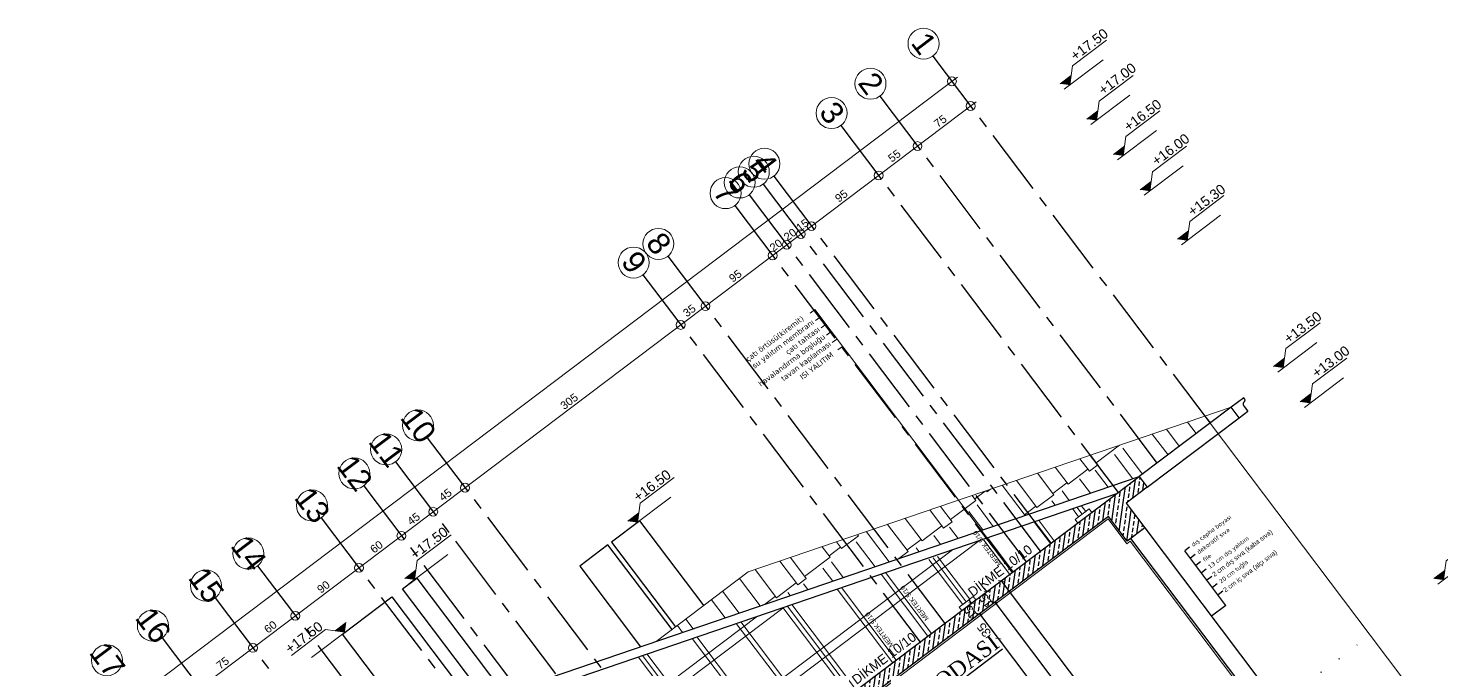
# Model space of a CAD drawing. Header units: millimetres. Extents: x 2232 to 85269, y -3593 to 5869.
# Drawn here: x 3664.2 to 4063, y -282.1 to -101.1 of the extents above; entities that cross this region are included whole.
import ezdxf

# ---------------------------------------------------------------- set-up
doc = ezdxf.new("R2010")
doc.units = ezdxf.units.MM
for name, pattern in [('CENTER2', [112.5, 75, -12.5, 12.5, -12.5]), ('DASHDOT2', [12.7, 6.35, -3.175, 0, -3.175]), ('DOTX2', [0.5, 0, -0.5])]:
    doc.linetypes.add(name, pattern=pattern)
for name, color, linetype in [("'YAZI", 7, 'Continuous'), ('GORUNUS', 125, 'Continuous'), ('Standart', 7, 'Continuous'), ('Yazi', 7, 'Continuous'), ('Ölçülendirme', 7, 'Continuous')]:
    doc.layers.add(name, color=color, linetype=linetype)
for name, color, linetype, lineweight in [('aks', 251, 'DASHDOT2', 35), ('DENIZLIK', 8, 'Continuous', 20), ('duvar', 232, 'Continuous', 30), ('G4', 67, 'Continuous', 30), ('görünüş', 201, 'Continuous', 18), ('iz', 1, 'DOTX2', 20), ('Kiris', 7, 'Continuous', 30), ('Mertek', 137, 'Continuous', 5), ('sıva iç', 21, 'Continuous', 0), ('yazı', 11, 'Continuous', 20), ('ölçü iç', 170, 'Continuous', 9), ('ÖLÇÜ İÇ', 7, 'Continuous', 9)]:
    doc.layers.add(name, color=color, linetype=linetype, lineweight=lineweight)
doc.styles.add('arial_1_18', font='arial.ttf', dxfattribs={"height": 0.2})
doc.styles.add('bergkamp', font='verdana.ttf')
doc.styles.get("Standard").update_dxf_attribs({"font": 'arial.ttf'})
doc.styles.add('Times roman', font='times.ttf')
doc.styles.add('verdana_1_34', font='verdana.ttf', dxfattribs={"height": 0.2})
doc.dimstyles.new('zulay iç ölçü', dxfattribs={"dimtxt": 10, "dimasz": 5, "dimexe": 0.18, "dimexo": 0, "dimgap": 2, "dimtad": 3, "dimdec": 0, "dimzin": 0, "dimdsep": 46, "dimtxsty": 'Standard', "dimblk": 'ARCHTICK', "dimcen": 0.09, "dimse1": 1, "dimse2": 1, "dimadec": 0, "dimazin": 0, "dimtfac": 1, "dimtdec": 0, "dimtix": 1, "dimtofl": 0, "dimtmove": 0, "dimatfit": 3, "dimldrblk": 'ARCHTICK', "dimfxl": 1, "dimtolj": 1, "dimtzin": 0, "dimarcsym": 0})
pattern_1 = [(45, (0, 0), (-7.071068, 7.071068), []), (45, (7.071, 0), (-7.071068, 7.071068), [5, -2.5])]

# ---------------------------------------------------------------- blocks, each defined once
blk = doc.blocks.new('dsafsdfd')
at = {"layer": 'yazı'}
blk.add_hatch(color=256, dxfattribs=at).paths.add_polyline_path([(0, 4.9), (-9.8, 4.9), (-4.9, 0)])
for p, q in [((-45.2, 9.8), (-14.7, 9.8)), ((-34.8, 0), (0, 0)), ((-14.7, 9.8), (-4.9, 0)), ((-9.8, 4.9), (0, 4.9))]:
    blk.add_line(p, q, dxfattribs=at)
blk = doc.blocks.new('IDE991Entity4297')
at = {"layer": 'Standart', "linetype": 'Continuous', "lineweight": -3}
h = blk.add_hatch(dxfattribs=at)
h.set_pattern_fill('ANSI33', color=171, scale=40, style=0)
h.set_pattern_definition(pattern_1)
h.paths.add_polyline_path([(2175, 1335), (1570, 1335), (1570, 1350), (2175, 1350)])
blk = doc.blocks.new('IDE991Entity4301')
at = {"layer": 'Standart', "linetype": 'Continuous', "lineweight": -3}
h = blk.add_hatch(dxfattribs=at)
h.set_pattern_fill('ANSI33', color=171, scale=40, style=0)
h.set_pattern_definition(pattern_1)
h.paths.add_polyline_path([(2200, 1300), (2175, 1300), (2175, 1350), (2200, 1350)])
blk = doc.blocks.new('IDE991Entity4304')
at = {"layer": 'Standart', "linetype": 'Continuous', "lineweight": -3}
h = blk.add_hatch(dxfattribs=at)
h.set_pattern_fill('ANSI33', color=171, scale=40, style=0)
h.set_pattern_definition(pattern_1)
h.paths.add_polyline_path([(2230, 1335), (2200, 1335), (2200, 1350), (2230, 1350)])
blk = doc.blocks.new('IDE991Entity5280')
at = {"layer": 'Standart', "color": 159, "linetype": 'Continuous', "lineweight": -3}
blk.add_lwpolyline([(2175, 1335), (1570, 1335)], dxfattribs=at)
blk = doc.blocks.new('IDE991Entity5282')
at = {"layer": 'Standart', "color": 159, "linetype": 'Continuous', "lineweight": -3}
blk.add_lwpolyline([(2175, 1350), (2200, 1350)], dxfattribs=at)
blk = doc.blocks.new('IDE991Entity5291')
at = {"layer": 'Standart', "color": 159, "linetype": 'Continuous', "lineweight": -3}
blk.add_lwpolyline([(2175, 1300), (2175, 1335)], dxfattribs=at)
blk = doc.blocks.new('IDE991Entity5292')
at = {"layer": 'Standart', "color": 159, "linetype": 'Continuous', "lineweight": -3}
blk.add_lwpolyline([(2200, 1300), (2175, 1300)], dxfattribs=at)
blk = doc.blocks.new('IDE991Entity5293')
at = {"layer": 'Standart', "color": 159, "linetype": 'Continuous', "lineweight": -3}
blk.add_lwpolyline([(2200, 1335), (2200, 1300)], dxfattribs=at)
blk = doc.blocks.new('IDE991Entity5294')
at = {"layer": 'Standart', "color": 159, "linetype": 'Continuous', "lineweight": -3}
blk.add_lwpolyline([(2200, 1350), (2230, 1350)], dxfattribs=at)
blk = doc.blocks.new('IDE991Entity5302')
at = {"layer": 'Standart', "color": 159, "linetype": 'Continuous', "lineweight": -3}
blk.add_lwpolyline([(2230, 1335), (2200, 1335)], dxfattribs=at)
blk = doc.blocks.new('IDE991Entity5303')
at = {"layer": 'Standart', "color": 159, "linetype": 'Continuous', "lineweight": -3}
blk.add_lwpolyline([(2230, 1350), (2230, 1335)], dxfattribs=at)
blk = doc.blocks.new('IDE991Entity6529')
at = {"layer": 'Standart', "color": 159, "linetype": 'Continuous', "lineweight": -3}
blk.add_lwpolyline([(1575, 1350), (2175, 1350)], dxfattribs=at)
blk = doc.blocks.new('TRRTYT')
at = {"layer": 'Standart'}
for name in ['IDE991Entity4297', 'IDE991Entity6529', 'IDE991Entity4301', 'IDE991Entity5282', 'IDE991Entity4304', 'IDE991Entity5294', 'IDE991Entity5303', 'IDE991Entity5280', 'IDE991Entity5291', 'IDE991Entity5293', 'IDE991Entity5302', 'IDE991Entity5292']:
    blk.add_blockref(name, (1034515.6, -397430.9), dxfattribs=at)
blk = doc.blocks.new('_ArchTick')
at = {"color": 0, "linetype": 'ByBlock', "const_width": 0.15}
blk.add_lwpolyline([(-0.5, -0.5), (0.5, 0.5)], dxfattribs=at)
blk = doc.blocks.new('*D2435')
at = {"layer": 'Defpoints', "color": 0, "transparency": 16777216}
for p in [(661197.5, -126478.5), (661197.5, -126493.5), (661204.5, -126493.5)]:
    blk.add_point(p, dxfattribs=at)
at = {"layer": 'ÖLÇÜ İÇ', "color": 0, "lineweight": -2, "transparency": 16777216}
for p, q in [((661204.5, -126478.5), (661204.5, -126473.5)), ((661204.5, -126493.5), (661204.5, -126498.5))]:
    blk.add_line(p, q, dxfattribs=at)
at = {"layer": 'ÖLÇÜ İÇ', "color": 0, "lineweight": -2, "transparency": 16777216, "xscale": 5, "yscale": 5, "zscale": 5}
for p, rotation in [((661204.5, -126478.5), 270), ((661204.5, -126493.5), 90)]:
    blk.add_blockref('_ArchTick', p, dxfattribs=dict(at, rotation=rotation))
at = {"layer": 'ÖLÇÜ İÇ', "color": 0, "transparency": 16777216, "insert": (661197.5, -126486), "char_height": 10, "attachment_point": 5, "rotation": 90}
blk.add_mtext('\\A1;15', dxfattribs=at)
blk = doc.blocks.new('*D2436')
at = {"layer": 'Defpoints', "color": 0, "transparency": 16777216}
for p in [(661197.5, -126493.5), (661177.2, -126528.5), (661204.5, -126528.5)]:
    blk.add_point(p, dxfattribs=at)
at = {"layer": 'ÖLÇÜ İÇ', "color": 0, "lineweight": -2, "transparency": 16777216}
blk.add_line((661204.5, -126493.5), (661204.5, -126528.5), dxfattribs=at)
at = {"layer": 'ÖLÇÜ İÇ', "color": 0, "lineweight": -2, "transparency": 16777216, "xscale": 5, "yscale": 5, "zscale": 5}
for p, rotation in [((661204.5, -126493.5), 90), ((661204.5, -126528.5), 270)]:
    blk.add_blockref('_ArchTick', p, dxfattribs=dict(at, rotation=rotation))
at = {"layer": 'ÖLÇÜ İÇ', "color": 0, "transparency": 16777216, "insert": (661197.5, -126511), "char_height": 10, "attachment_point": 5, "rotation": 90}
blk.add_mtext('\\A1;35', dxfattribs=at)
blk = doc.blocks.new('*D2437')
at = {"layer": 'Defpoints', "color": 0, "transparency": 16777216}
for p in [(661177.2, -126528.5), (661187, -126778.5), (661204.5, -126778.5)]:
    blk.add_point(p, dxfattribs=at)
at = {"layer": 'ÖLÇÜ İÇ', "color": 0, "lineweight": -2, "transparency": 16777216}
blk.add_line((661204.5, -126528.5), (661204.5, -126778.5), dxfattribs=at)
at = {"layer": 'ÖLÇÜ İÇ', "color": 0, "lineweight": -2, "transparency": 16777216, "xscale": 5, "yscale": 5, "zscale": 5}
for p, rotation in [((661204.5, -126528.5), 90), ((661204.5, -126778.5), 270)]:
    blk.add_blockref('_ArchTick', p, dxfattribs=dict(at, rotation=rotation))
at = {"layer": 'ÖLÇÜ İÇ', "color": 0, "transparency": 16777216, "insert": (661197.5, -126653.5), "char_height": 10, "attachment_point": 5, "rotation": 90}
blk.add_mtext('\\A1;250', dxfattribs=at)
blk = doc.blocks.new('*D2438')
at = {"layer": 'Defpoints', "color": 0, "transparency": 16777216}
for p in [(661246.2, -126478.5), (661246.2, -126778.5), (661246.2, -126778.5)]:
    blk.add_point(p, dxfattribs=at)
at = {"layer": 'ÖLÇÜ İÇ', "color": 0, "lineweight": -2, "transparency": 16777216}
blk.add_line((661246.2, -126478.5), (661246.2, -126778.5), dxfattribs=at)
at = {"layer": 'ÖLÇÜ İÇ', "color": 0, "lineweight": -2, "transparency": 16777216, "xscale": 5, "yscale": 5, "zscale": 5}
for p, rotation in [((661246.2, -126478.5), 90), ((661246.2, -126778.5), 270)]:
    blk.add_blockref('_ArchTick', p, dxfattribs=dict(at, rotation=rotation))
at = {"layer": 'ÖLÇÜ İÇ', "color": 0, "transparency": 16777216, "insert": (661239.2, -126628.5), "char_height": 10, "attachment_point": 5, "rotation": 90}
blk.add_mtext('\\A1;300', dxfattribs=at)
blk = doc.blocks.new('*D2439')
at = {"layer": 'Defpoints', "color": 0, "transparency": 16777216}
for p in [(661221, -126478.5), (661178.9, -126493.5), (661226.2, -126493.5)]:
    blk.add_point(p, dxfattribs=at)
at = {"layer": 'ÖLÇÜ İÇ', "color": 0, "lineweight": -2, "transparency": 16777216}
for p, q in [((661226.2, -126478.5), (661226.2, -126473.5)), ((661226.2, -126493.5), (661226.2, -126498.5))]:
    blk.add_line(p, q, dxfattribs=at)
at = {"layer": 'ÖLÇÜ İÇ', "color": 0, "lineweight": -2, "transparency": 16777216, "xscale": 5, "yscale": 5, "zscale": 5}
for p, rotation in [((661226.2, -126478.5), 270), ((661226.2, -126493.5), 90)]:
    blk.add_blockref('_ArchTick', p, dxfattribs=dict(at, rotation=rotation))
at = {"layer": 'ÖLÇÜ İÇ', "color": 0, "transparency": 16777216, "insert": (661219.2, -126486), "char_height": 10, "attachment_point": 5, "rotation": 90}
blk.add_mtext('\\A1;15', dxfattribs=at)
blk = doc.blocks.new('*D2440')
at = {"layer": 'Defpoints', "color": 0, "transparency": 16777216}
for p in [(661178.9, -126493.5), (661226.2, -126778.5), (661226.2, -126778.5)]:
    blk.add_point(p, dxfattribs=at)
at = {"layer": 'ÖLÇÜ İÇ', "color": 0, "lineweight": -2, "transparency": 16777216}
blk.add_line((661226.2, -126493.5), (661226.2, -126778.5), dxfattribs=at)
at = {"layer": 'ÖLÇÜ İÇ', "color": 0, "lineweight": -2, "transparency": 16777216, "xscale": 5, "yscale": 5, "zscale": 5}
for p, rotation in [((661226.2, -126493.5), 90), ((661226.2, -126778.5), 270)]:
    blk.add_blockref('_ArchTick', p, dxfattribs=dict(at, rotation=rotation))
at = {"layer": 'ÖLÇÜ İÇ', "color": 0, "transparency": 16777216, "insert": (661219.2, -126636), "char_height": 10, "attachment_point": 5, "rotation": 90}
blk.add_mtext('\\A1;285', dxfattribs=at)
blk = doc.blocks.new('*D2445')
at = {"layer": 'Defpoints', "color": 0, "transparency": 16777216}
for p in [(661221, -126478.5), (661178.9, -126493.5), (661226.2, -126493.5)]:
    blk.add_point(p, dxfattribs=at)
at = {"layer": 'ÖLÇÜ İÇ', "color": 0, "lineweight": -2, "transparency": 16777216}
for p, q in [((661226.2, -126478.5), (661226.2, -126473.5)), ((661226.2, -126493.5), (661226.2, -126498.5))]:
    blk.add_line(p, q, dxfattribs=at)
at = {"layer": 'ÖLÇÜ İÇ', "color": 0, "lineweight": -2, "transparency": 16777216, "xscale": 5, "yscale": 5, "zscale": 5}
for p, rotation in [((661226.2, -126478.5), 270), ((661226.2, -126493.5), 90)]:
    blk.add_blockref('_ArchTick', p, dxfattribs=dict(at, rotation=rotation))
at = {"layer": 'ÖLÇÜ İÇ', "color": 0, "transparency": 16777216, "insert": (661219.2, -126486), "char_height": 10, "attachment_point": 5, "rotation": 90}
blk.add_mtext('\\A1;15', dxfattribs=at)
blk = doc.blocks.new('*D2446')
at = {"layer": 'Defpoints', "color": 0, "transparency": 16777216}
for p in [(661178.9, -126493.5), (661226.2, -126778.5), (661226.2, -126778.5)]:
    blk.add_point(p, dxfattribs=at)
at = {"layer": 'ÖLÇÜ İÇ', "color": 0, "lineweight": -2, "transparency": 16777216}
blk.add_line((661226.2, -126493.5), (661226.2, -126778.5), dxfattribs=at)
at = {"layer": 'ÖLÇÜ İÇ', "color": 0, "lineweight": -2, "transparency": 16777216, "xscale": 5, "yscale": 5, "zscale": 5}
for p, rotation in [((661226.2, -126493.5), 90), ((661226.2, -126778.5), 270)]:
    blk.add_blockref('_ArchTick', p, dxfattribs=dict(at, rotation=rotation))
at = {"layer": 'ÖLÇÜ İÇ', "color": 0, "transparency": 16777216, "insert": (661219.2, -126636), "char_height": 10, "attachment_point": 5, "rotation": 90}
blk.add_mtext('\\A1;285', dxfattribs=at)
blk = doc.blocks.new('*D2451')
at = {"layer": 'Defpoints', "color": 0, "transparency": 16777216}
for p in [(661221, -126478.5), (661178.9, -126493.5), (661226.2, -126493.5)]:
    blk.add_point(p, dxfattribs=at)
at = {"layer": 'ÖLÇÜ İÇ', "color": 0, "lineweight": -2, "transparency": 16777216}
for p, q in [((661226.2, -126478.5), (661226.2, -126473.5)), ((661226.2, -126493.5), (661226.2, -126498.5))]:
    blk.add_line(p, q, dxfattribs=at)
at = {"layer": 'ÖLÇÜ İÇ', "color": 0, "lineweight": -2, "transparency": 16777216, "xscale": 5, "yscale": 5, "zscale": 5}
for p, rotation in [((661226.2, -126478.5), 270), ((661226.2, -126493.5), 90)]:
    blk.add_blockref('_ArchTick', p, dxfattribs=dict(at, rotation=rotation))
at = {"layer": 'ÖLÇÜ İÇ', "color": 0, "transparency": 16777216, "insert": (661219.2, -126486), "char_height": 10, "attachment_point": 5, "rotation": 90}
blk.add_mtext('\\A1;15', dxfattribs=at)
blk = doc.blocks.new('*D2452')
at = {"layer": 'Defpoints', "color": 0, "transparency": 16777216}
for p in [(661178.9, -126493.5), (661226.2, -126778.5), (661226.2, -126778.5)]:
    blk.add_point(p, dxfattribs=at)
at = {"layer": 'ÖLÇÜ İÇ', "color": 0, "lineweight": -2, "transparency": 16777216}
blk.add_line((661226.2, -126493.5), (661226.2, -126778.5), dxfattribs=at)
at = {"layer": 'ÖLÇÜ İÇ', "color": 0, "lineweight": -2, "transparency": 16777216, "xscale": 5, "yscale": 5, "zscale": 5}
for p, rotation in [((661226.2, -126493.5), 90), ((661226.2, -126778.5), 270)]:
    blk.add_blockref('_ArchTick', p, dxfattribs=dict(at, rotation=rotation))
at = {"layer": 'ÖLÇÜ İÇ', "color": 0, "transparency": 16777216, "insert": (661219.2, -126636), "char_height": 10, "attachment_point": 5, "rotation": 90}
blk.add_mtext('\\A1;285', dxfattribs=at)
blk = doc.blocks.new('*D2454')
at = {"layer": 'Defpoints', "color": 0, "transparency": 16777216}
for p in [(661221, -126478.5), (661178.9, -126493.5), (661226.2, -126493.5)]:
    blk.add_point(p, dxfattribs=at)
at = {"layer": 'ÖLÇÜ İÇ', "color": 0, "lineweight": -2, "transparency": 16777216}
for p, q in [((661226.2, -126478.5), (661226.2, -126473.5)), ((661226.2, -126493.5), (661226.2, -126498.5))]:
    blk.add_line(p, q, dxfattribs=at)
at = {"layer": 'ÖLÇÜ İÇ', "color": 0, "lineweight": -2, "transparency": 16777216, "xscale": 5, "yscale": 5, "zscale": 5}
for p, rotation in [((661226.2, -126478.5), 270), ((661226.2, -126493.5), 90)]:
    blk.add_blockref('_ArchTick', p, dxfattribs=dict(at, rotation=rotation))
at = {"layer": 'ÖLÇÜ İÇ', "color": 0, "transparency": 16777216, "insert": (661219.2, -126486), "char_height": 10, "attachment_point": 5, "rotation": 90}
blk.add_mtext('\\A1;15', dxfattribs=at)
blk = doc.blocks.new('*D2455')
at = {"layer": 'Defpoints', "color": 0, "transparency": 16777216}
for p in [(661178.9, -126493.5), (661226.2, -126778.5), (661226.2, -126778.5)]:
    blk.add_point(p, dxfattribs=at)
at = {"layer": 'ÖLÇÜ İÇ', "color": 0, "lineweight": -2, "transparency": 16777216}
blk.add_line((661226.2, -126493.5), (661226.2, -126778.5), dxfattribs=at)
at = {"layer": 'ÖLÇÜ İÇ', "color": 0, "lineweight": -2, "transparency": 16777216, "xscale": 5, "yscale": 5, "zscale": 5}
for p, rotation in [((661226.2, -126493.5), 90), ((661226.2, -126778.5), 270)]:
    blk.add_blockref('_ArchTick', p, dxfattribs=dict(at, rotation=rotation))
at = {"layer": 'ÖLÇÜ İÇ', "color": 0, "transparency": 16777216, "insert": (661219.2, -126636), "char_height": 10, "attachment_point": 5, "rotation": 90}
blk.add_mtext('\\A1;285', dxfattribs=at)
blk = doc.blocks.new('*D2456')
at = {"layer": 'Defpoints', "color": 0, "transparency": 16777216}
for p in [(661221, -126478.5), (661178.9, -126493.5), (661226.2, -126493.5)]:
    blk.add_point(p, dxfattribs=at)
at = {"layer": 'ÖLÇÜ İÇ', "color": 0, "lineweight": -2, "transparency": 16777216}
for p, q in [((661226.2, -126478.5), (661226.2, -126473.5)), ((661226.2, -126493.5), (661226.2, -126498.5))]:
    blk.add_line(p, q, dxfattribs=at)
at = {"layer": 'ÖLÇÜ İÇ', "color": 0, "lineweight": -2, "transparency": 16777216, "xscale": 5, "yscale": 5, "zscale": 5}
for p, rotation in [((661226.2, -126478.5), 270), ((661226.2, -126493.5), 90)]:
    blk.add_blockref('_ArchTick', p, dxfattribs=dict(at, rotation=rotation))
at = {"layer": 'ÖLÇÜ İÇ', "color": 0, "transparency": 16777216, "insert": (661219.2, -126486), "char_height": 10, "attachment_point": 5, "rotation": 90}
blk.add_mtext('\\A1;15', dxfattribs=at)
blk = doc.blocks.new('*D2457')
at = {"layer": 'Defpoints', "color": 0, "transparency": 16777216}
for p in [(661178.9, -126493.5), (661226.2, -126778.5), (661226.2, -126778.5)]:
    blk.add_point(p, dxfattribs=at)
at = {"layer": 'ÖLÇÜ İÇ', "color": 0, "lineweight": -2, "transparency": 16777216}
blk.add_line((661226.2, -126493.5), (661226.2, -126778.5), dxfattribs=at)
at = {"layer": 'ÖLÇÜ İÇ', "color": 0, "lineweight": -2, "transparency": 16777216, "xscale": 5, "yscale": 5, "zscale": 5}
for p, rotation in [((661226.2, -126493.5), 90), ((661226.2, -126778.5), 270)]:
    blk.add_blockref('_ArchTick', p, dxfattribs=dict(at, rotation=rotation))
at = {"layer": 'ÖLÇÜ İÇ', "color": 0, "transparency": 16777216, "insert": (661219.2, -126636), "char_height": 10, "attachment_point": 5, "rotation": 90}
blk.add_mtext('\\A1;285', dxfattribs=at)
blk = doc.blocks.new('*D2458')
at = {"layer": 'Defpoints', "color": 0, "transparency": 16777216}
for p in [(661221, -126478.5), (661178.9, -126493.5), (661226.2, -126493.5)]:
    blk.add_point(p, dxfattribs=at)
at = {"layer": 'ÖLÇÜ İÇ', "color": 0, "lineweight": -2, "transparency": 16777216}
for p, q in [((661226.2, -126478.5), (661226.2, -126473.5)), ((661226.2, -126493.5), (661226.2, -126498.5))]:
    blk.add_line(p, q, dxfattribs=at)
at = {"layer": 'ÖLÇÜ İÇ', "color": 0, "lineweight": -2, "transparency": 16777216, "xscale": 5, "yscale": 5, "zscale": 5}
for p, rotation in [((661226.2, -126478.5), 270), ((661226.2, -126493.5), 90)]:
    blk.add_blockref('_ArchTick', p, dxfattribs=dict(at, rotation=rotation))
at = {"layer": 'ÖLÇÜ İÇ', "color": 0, "transparency": 16777216, "insert": (661219.2, -126486), "char_height": 10, "attachment_point": 5, "rotation": 90}
blk.add_mtext('\\A1;15', dxfattribs=at)
blk = doc.blocks.new('*D2459')
at = {"layer": 'Defpoints', "color": 0, "transparency": 16777216}
for p in [(661178.9, -126493.5), (661226.2, -126778.5), (661226.2, -126778.5)]:
    blk.add_point(p, dxfattribs=at)
at = {"layer": 'ÖLÇÜ İÇ', "color": 0, "lineweight": -2, "transparency": 16777216}
blk.add_line((661226.2, -126493.5), (661226.2, -126778.5), dxfattribs=at)
at = {"layer": 'ÖLÇÜ İÇ', "color": 0, "lineweight": -2, "transparency": 16777216, "xscale": 5, "yscale": 5, "zscale": 5}
for p, rotation in [((661226.2, -126493.5), 90), ((661226.2, -126778.5), 270)]:
    blk.add_blockref('_ArchTick', p, dxfattribs=dict(at, rotation=rotation))
at = {"layer": 'ÖLÇÜ İÇ', "color": 0, "transparency": 16777216, "insert": (661219.2, -126636), "char_height": 10, "attachment_point": 5, "rotation": 90}
blk.add_mtext('\\A1;285', dxfattribs=at)
blk = doc.blocks.new('IDE941Entity3925')
at = {"layer": 'Ölçülendirme', "color": 1, "linetype": 'Continuous', "lineweight": 5}
for points in [[(2877, -8), (2877, 2338)], [(2912, -8), (2912, 2338)]]:
    blk.add_lwpolyline(points, dxfattribs=at)
for centre in [(2877, 2330), (2912, 2330), (2912, 2255), (2912, 2200), (2912, 2105), (2912, 2090), (2912, 2070), (2912, 2050), (2912, 1955), (2912, 1920), (2912, 1615), (2912, 1570), (2912, 1525), (2912, 1465), (2912, 1375), (2912, 1315)]:
    blk.add_circle(centre, 5, dxfattribs=at)
at = {"layer": 'Ölçülendirme', "color": 1, "linetype": 'Continuous', "lineweight": 5, "style": 'arial_1_18'}
for s, p in [('75', (2909.5, 2285.5)), ('55', (2909.5, 2220.5)), ('95', (2909.5, 2145.5)), ('15', (2909.5, 2090.5)), ('20', (2909.5, 2073)), ('20', (2909.5, 2053)), ('95', (2909.5, 1995.5)), ('35', (2909.5, 1930.5)), ('305', (2909.5, 1757)), ('45', (2909.5, 1585.5)), ('45', (2909.5, 1540.5)), ('60', (2909.5, 1488)), ('90', (2909.5, 1413)), ('60', (2909.5, 1338)), ('75', (2909.5, 1270.5))]:
    blk.add_text(s, height=9, rotation=90, dxfattribs=at).set_placement(p)
blk = doc.blocks.new('Entity12993')
at = {"layer": 'Yazi', "color": 11, "linetype": 'Continuous', "lineweight": -3}
for points in [[(9699.1, 245.3), (9692.4, 245.3)], [(9692.4, 168.1), (9692.4, 245.3)], [(9699.1, 234.9), (9692.4, 234.9)], [(9699.1, 224.6), (9692.4, 224.6)], [(9699.1, 214.2), (9692.4, 214.2)], [(9699.1, 203.8), (9692.4, 203.8)], [(9699.1, 193.4), (9692.4, 193.4)], [(9699.1, 183), (9692.4, 183)], [(9692.4, 168.1), (9671.9, 168.1)]]:
    blk.add_lwpolyline(points, dxfattribs=at)
for s, height, style, p in [('dış cephe boyası', 4.741, 'verdana_1_34', (9702.7, 242.9)), ('dekoratif sıva', 4.741, 'verdana_1_34', (9702.7, 232.5)), ('file', 4.74, 'verdana_1_34', (9702.8, 221.6)), ('13 cm dış yalıtım', 4.741, 'verdana_1_34', (9702.7, 211.8)), ('2 cm dış sıva (kaba sıva)', 5.333, 'arial_1_18', (9701.3, 201.5)), ('20 cm tuğla', 4.741, 'verdana_1_34', (9702.7, 191)), ('2 cm iç sıva (alçı sıva)', 5.333, 'arial_1_18', (9700.7, 180))]:
    blk.add_text(s, height=height, dxfattribs=dict(at, style=style)).set_placement(p)
blk = doc.blocks.new('DFGFDGHN')
at = {"layer": 'ÖLÇÜ İÇ'}
for base, p1, p2, picture, middle in [((661226.2, -126493.5), (661221, -126478.5), (661178.9, -126493.5), '*D2439', (661219.2, -126486)), ((661226.2, -126493.5), (661221, -126478.5), (661178.9, -126493.5), '*D2445', (661219.2, -126486)), ((661226.2, -126493.5), (661221, -126478.5), (661178.9, -126493.5), '*D2451', (661219.2, -126486)), ((661226.2, -126493.5), (661221, -126478.5), (661178.9, -126493.5), '*D2454', (661219.2, -126486)), ((661226.2, -126493.5), (661221, -126478.5), (661178.9, -126493.5), '*D2456', (661219.2, -126486)), ((661226.2, -126493.5), (661221, -126478.5), (661178.9, -126493.5), '*D2458', (661219.2, -126486)), ((661204.5, -126493.5), (661197.5, -126478.5), (661197.5, -126493.5), '*D2435', (661197.5, -126486)), ((661246.2, -126778.5), (661246.2, -126478.5), (661246.2, -126778.5), '*D2438', (661239.2, -126628.5)), ((661204.5, -126528.5), (661197.5, -126493.5), (661177.2, -126528.5), '*D2436', (661197.5, -126511)), ((661204.5, -126778.5), (661177.2, -126528.5), (661187, -126778.5), '*D2437', (661197.5, -126653.5))]:
    dim = blk.add_linear_dim(base=base, p1=p1, p2=p2, angle=90, dimstyle='zulay iç ölçü', dxfattribs=at)
    dim.commit()
    dim.dimension.update_dxf_attribs({"geometry": picture, "text_midpoint": middle})
for picture in ['*D2440', '*D2446', '*D2452', '*D2455', '*D2457', '*D2459']:
    dim = blk.add_linear_dim(base=(661226.2, -126778.5), p1=(661178.9, -126493.5), p2=(661226.2, -126778.5), angle=90, dimstyle='zulay iç ölçü', override={"dimtmove": 1}, dxfattribs=at)
    dim.commit()
    dim.dimension.update_dxf_attribs({"geometry": picture, "text_midpoint": (661219.2, -126636)})
blk = doc.blocks.new('GHGFHGF')
at = {"layer": 'görünüş'}
h = blk.add_hatch(dxfattribs=at)
h.set_pattern_fill('AR-RSHKE,_O', color=256, scale=4)
h.set_pattern_definition([(0, (0, 0), (102, 48), [24, -20, 28, -12, 36, -16]), (0, (24, 2), (102, 48), [20, -76, 16, -24]), (0, (72, -3), (102, 48), [12, -124]), (90, (0, 0), (-34, 48), [46, -146]), (90, (24, 0), (-34, 48), [45, -147]), (90, (44, 0), (-34, 48), [42, -150]), (90, (72, -3), (-34, 48), [46, -146]), (90, (84, -3), (-34, 48), [46, -146]), (90, (120, 0), (-34, 48), [44, -148])])
h.paths.add_polyline_path([(1295192.6, -408909.5), (1295062.6, -408909.5), (1295609.8, -409089.5), (1295739.8, -409089.5)])
at = {"layer": 'aks', "color": 251, "linetype": 'CENTER2', "lineweight": -3}
for points in [[(1294619.8, -408570.3), (1294619.8, -409089.5)], [(1294694.8, -408570.3), (1294694.8, -409089.5)], [(1294754.8, -408570.3), (1294754.8, -409089.5)], [(1294844.8, -408570.3), (1294844.8, -409089.5)], [(1294904.8, -408570.3), (1294904.8, -409089.5)], [(1294949.8, -408570.3), (1294949.8, -409089.5)], [(1294994.8, -408570.3), (1294994.8, -409089.5)], [(1295299.8, -408570.3), (1295299.8, -409089.5)], [(1295334.8, -408570.3), (1295334.8, -409089.5)], [(1295429.8, -408570.3), (1295429.8, -409089.5)], [(1295449.8, -408570.3), (1295449.8, -409089.5)], [(1295469.8, -408570.3), (1295469.8, -409089.5)], [(1295484.8, -408570.3), (1295484.8, -409089.5)], [(1295579.8, -408570.3), (1295579.8, -409089.5)], [(1295634.8, -408570.3), (1295634.8, -409089.5)], [(1295709.8, -408570.3), (1295709.8, -409089.5)]]:
    blk.add_lwpolyline(points, dxfattribs=at)
at = {"layer": 'aks', "color": 30, "linetype": 'Continuous', "lineweight": 5}
for centre in [(1294554.8, -408552.8), (1294619.8, -408552.8), (1294694.8, -408552.8), (1294754.8, -408552.8), (1294844.8, -408552.8), (1294904.8, -408552.8), (1294949.8, -408552.8), (1294994.8, -408552.8), (1295299.8, -408552.8), (1295334.8, -408552.8), (1295429.8, -408552.8), (1295449.8, -408552.8), (1295469.8, -408552.8), (1295484.8, -408552.8), (1295579.8, -408552.8), (1295634.8, -408552.8), (1295709.8, -408552.8)]:
    blk.add_circle(centre, 17.5, dxfattribs=at)
at = {"layer": 'DENIZLIK'}
for p, q in [((1295040.6, -408912.8, 1163.8), (1295040.6, -409084.6, 1163.8)), ((1295204.7, -408966.7, 1163.8), (1295204.7, -409084.6, 1163.8)), ((1295368.7, -409022.6, 1163.8), (1295368.7, -409084.6, 1163.8)), ((1295532.7, -409074.5, 1163.8), (1295532.7, -409084.6, 1163.8))]:
    blk.add_line(p, q, dxfattribs=at)
at = {"layer": 'DENIZLIK', "elevation": 1163.8}
for points in [[(1295045.6, -408914.4), (1295045.6, -409084.6), (1295035.6, -409084.6), (1295035.6, -408911.1)], [(1295209.7, -408968.4), (1295209.7, -409084.6), (1295199.7, -409084.6), (1295199.7, -408965.1)], [(1295373.7, -409024.2), (1295373.7, -409084.6), (1295363.7, -409084.6), (1295363.7, -409021)], [(1295537.7, -409076.1), (1295537.7, -409084.6), (1295527.7, -409084.6), (1295527.7, -409072.8)]]:
    blk.add_lwpolyline(points, dxfattribs=at)
for points in [[(1295358.7, -409084.6), (1295378.7, -409084.6), (1295378.7, -409089.6), (1295358.7, -409089.6)], [(1295522.7, -409084.6), (1295542.7, -409084.6), (1295542.7, -409089.6), (1295522.7, -409089.6)]]:
    blk.add_lwpolyline(points, close=True, dxfattribs=at)
at = {"layer": 'duvar'}
for points in [[(1295559.8, -409139.5), (1295559.8, -409389.5)], [(1295579.8, -409139.5), (1295579.8, -409389.5)]]:
    blk.add_lwpolyline(points, dxfattribs=at)
at = {"layer": 'G4'}
for points in [[(1294784.8, -408836.3), (1294784.8, -408689.5), (1294854.8, -408689.5), (1294854.8, -408841.2)], [(1294869.8, -408846.1), (1294869.8, -408689.5), (1294889.8, -408689.5), (1294889.8, -408852.7)], [(1295084.8, -408909.5), (1295084.8, -408789.5), (1295044.8, -408789.5), (1295044.8, -408903.7)], [(1295129.8, -408910), (1295129.8, -408789.5), (1295089.8, -408789.5), (1295089.8, -408909.5)]]:
    blk.add_lwpolyline(points, dxfattribs=at)
at = {"layer": 'GORUNUS', "lineweight": 30}
for points in [[(1293479.8, -409089.5), (1294239.8, -408839.5), (1294294.8, -408839.5), (1294544.8, -408757.6), (1294794.8, -408839.5), (1294849.8, -408839.5), (1295609.8, -409089.5)], [(1293511.8, -409089.5), (1294241.4, -408849.5), (1294296.4, -408849.5), (1294544.8, -408768.1), (1294793.2, -408849.5), (1294848.2, -408849.5), (1295577.8, -409089.5)]]:
    blk.add_lwpolyline(points, dxfattribs=at)
at = {"layer": 'görünüş'}
for points in [[(1295062.6, -408909.5), (1295192.6, -408909.5), (1295739.8, -409089.5)], [(1295709.8, -409389.5), (1295709.8, -409089.5)], [(1295709.8, -409689.5), (1295709.8, -409389.5)]]:
    blk.add_lwpolyline(points, dxfattribs=at)
at = {"layer": 'iz', "ltscale": 50}
for p, q in [((1293379.8, -409089.5), (1295709.8, -409089.5)), ((1293379.8, -409389.5), (1295709.8, -409389.5))]:
    blk.add_line(p, q, dxfattribs=at)
at = {"layer": 'Kiris', "color": 2, "lineweight": 30}
for points in [[(1295609.8, -409104.5), (1295739.8, -409104.5), (1295739.8, -409089.5), (1295609.8, -409089.5)], [(1295739.8, -409104.5), (1295752.2, -409104.5), (1295752.2, -409104), (1295752.2, -409097.9), (1295752.2, -409097.6), (1295752.2, -409097.3), (1295752.2, -409097.1), (1295752.2, -409096.8), (1295752.3, -409096.5), (1295752.3, -409096.3), (1295752.4, -409096.1), (1295752.4, -409095.8), (1295752.5, -409095.6), (1295752.6, -409095.4), (1295752.7, -409095.2), (1295752.8, -409095.1), (1295752.9, -409094.9), (1295753.1, -409094.7), (1295753.2, -409094.6), (1295753.3, -409094.4), (1295753.5, -409094.3), (1295753.7, -409094.1), (1295753.9, -409094), (1295754, -409093.9), (1295754.2, -409093.8), (1295754.4, -409093.7), (1295754.7, -409093.7), (1295754.9, -409093.5), (1295755.1, -409093.5), (1295755.6, -409093.4), (1295755.8, -409093.4), (1295756.1, -409093.3), (1295756.3, -409093.2), (1295756.4, -409093.1), (1295756.6, -409093), (1295756.8, -409092.8), (1295756.9, -409092.7), (1295757, -409092.5), (1295757.2, -409092.3), (1295757.3, -409092.2), (1295757.3, -409091.9), (1295757.4, -409091.7), (1295757.5, -409091.5), (1295757.5, -409091), (1295757.5, -409089.5), (1295739.8, -409089.5)]]:
    blk.add_lwpolyline(points, dxfattribs=at)
at = {"layer": 'Mertek'}
for points, elevation in [([(1295097, -408931.3), (1295097, -409089.5)], 1794.9), ([(1295102, -409089.5), (1295102, -408933)], 1794.9), ([(1295146.9, -408947.7), (1295146.9, -409089.5)], 1794.9), ([(1295151.9, -409089.5), (1295151.9, -408949.4)], 1794.9), ([(1295261.1, -408985.3), (1295261.1, -409089.5)], 1794.9), ([(1295266.1, -409089.5), (1295266.1, -408987)], 1794.9), ([(1295310.9, -409001.7), (1295310.9, -409089.5)], 1794.9), ([(1295315.9, -409089.5), (1295315.9, -409003.4)], 1794.9), ([(1295426.5, -409041.3), (1295426.5, -409089.5)], 532.6), ([(1295431.5, -409089.5), (1295431.5, -409042.9)], 532.6), ([(1295484.3, -409059.7), (1295484.3, -409089.5)], -98.5), ([(1295489.3, -409089.5), (1295489.3, -409061.3)], -98.5)]:
    blk.add_lwpolyline(points, dxfattribs=dict(at, elevation=elevation))
at = {"layer": 'sıva iç', "elevation": 1163.8}
for points in [[(1294949.8, -408955.6), (1295170.7, -408955.6)], [(1294949.8, -408965.6), (1295201.1, -408965.6)], [(1294949.8, -409028.4), (1295391.8, -409028.4)], [(1294949.8, -409038.4), (1295422.2, -409038.4)]]:
    blk.add_lwpolyline(points, dxfattribs=at)
at = {"layer": 'sıva iç'}
blk.add_lwpolyline([(1295091.8, -409106.5), (1295552.8, -409106.5), (1295552.8, -409141.5), (1295557.8, -409141.5), (1295557.8, -409387.5), (1295554.8, -409387.5), (1295449.8, -409387.5), (1295299.8, -409387.5), (1295091.8, -409387.5)], close=True, dxfattribs=at)
at = {"layer": 'yazı'}
for p, q in [((1295424.3, -408718.4, 0.4), (1295430.9, -408718.4, 0.4)), ((1295424.3, -408728.8, 0.4), (1295430.9, -408728.8, 0.4)), ((1295430.9, -409089.5), (1295430.9, -408718.4, 0.4)), ((1295424.3, -408739.2, 0.4), (1295430.9, -408739.2, 0.4)), ((1295424.3, -408749.5, 0.4), (1295430.9, -408749.5, 0.4)), ((1295424.3, -408759.9, 0.4), (1295430.9, -408759.9, 0.4)), ((1295424.3, -408770.3, 0.4), (1295430.9, -408770.3, 0.4))]:
    blk.add_line(p, q, dxfattribs=at)
at = {"layer": 'duvar', "yscale": 1.584000000031665, "zscale": 1.584000000031665}
for p, xscale in [((1294796, -408689.5), 1.584000000031665), ((1294878.8, -408689.5), -1.584000000031665), ((1295805.6, -408689.5), -1.584000000031665), ((1295805.6, -408739.5), -1.584000000031665), ((1295118.6, -408789.5), -1.584000000031665), ((1295805.6, -408789.5), -1.584000000031665), ((1295805.6, -408839.5), -1.584000000031665), ((1295805.6, -408909.5), -1.584000000031665), ((1295805.6, -409089.5), -1.584000000031665), ((1295805.6, -409139.5), -1.584000000031665), ((1295805.6, -409389.5), -1.584000000031665)]:
    blk.add_blockref('dsafsdfd', p, dxfattribs=dict(at, xscale=xscale))
at = {"layer": 'Standart', "rotation": 270}
blk.add_blockref('IDE941Entity3925', (1293379.8, -405729), dxfattribs=at)
at = {"layer": 'Standart'}
blk.add_blockref('Entity12993', (1285907.9, -409432.6), dxfattribs=at)
at = {"layer": 'sıva iç'}
blk.add_blockref('TRRTYT', (258864.1, -13008.6), dxfattribs=at)
at = {"layer": 'ölçü iç', "lineweight": 30}
blk.add_blockref('DFGFDGHN', (634168.1, -282611), dxfattribs=at)
at = {"layer": "'YAZI", "char_height": 4.8, "attachment_point": 7, "rotation": 90}
for insert in [(1295274.2, -409084.7, 2110.2), (1295324, -409084.7, 2110.2), (1295426.6, -409084.7, 2110.2)]:
    blk.add_mtext_dynamic_manual_height_columns('\\A1;\\pxqc;{\\fBahnschrift SemiLight|b0|i0|c162|p34;\\H1.125x;MERTEK 5/10}', width=68.058, gutter_width=25, heights=[0], dxfattribs=dict(at, insert=insert))
at = {"layer": "'YAZI", "char_height": 9.6, "attachment_point": 1}
for insert in [(1295188.2, -409074.2, 1163.8), (1295352.3, -409074.2, 1163.8)]:
    blk.add_mtext_dynamic_manual_height_columns('\\A1;\\pxqc;{\\fBahnschrift SemiLight|b0|i0|c162|p34;\\H1.125x;DİKME 10/10}', width=136.115, gutter_width=50, heights=[0], dxfattribs=dict(at, insert=insert))
at = {"layer": 'aks', "color": 1, "linetype": 'Continuous', "lineweight": 5, "style": 'arial_1_18'}
for s, p in [('17', (1294543.1, -408533.4)), ('16', (1294608.1, -408533.4)), ('15', (1294683.1, -408533.4)), ('14', (1294743.1, -408533.4)), ('13', (1294833.1, -408533.4)), ('12', (1294893.1, -408533.4)), ('11', (1294938.1, -408533.4)), ('10', (1294983.1, -408533.4)), ('9', (1295288.1, -408543.1)), ('8', (1295323.1, -408543.1)), ('7', (1295418.1, -408543.1)), ('6', (1295438.1, -408543.1)), ('5', (1295458.1, -408543.1)), ('4', (1295473.1, -408543.1)), ('3', (1295568.1, -408543.1)), ('2', (1295623.1, -408543.1)), ('1', (1295698.1, -408543.1))]:
    blk.add_text(s, height=25, rotation=270, dxfattribs=at).set_placement(p)
at = {"layer": 'Yazi', "style": 'Times roman'}
blk.add_text('%%UÇ.ODASI', height=17.99, dxfattribs=at).set_placement((1295261.5, -409148.2))
at = {"layer": 'yazı'}
for s, p in [('+17.50', (1294723.8, -408671.8)), ('+17.50', (1294900.9, -408671.8)), ('+17.50', (1295834.5, -408671.8)), ('+17.00', (1295836.4, -408721.8)), ('+16.50', (1295140.7, -408771.8)), ('+16.50', (1295834.5, -408771.8)), ('+16.00', (1295836.4, -408821.8)), ('+15.30', (1295834.5, -408891.8)), ('+13.50', (1295834.5, -409071.8)), ('+13.00', (1295836.4, -409121.8))]:
    blk.add_text(s, height=11.14, dxfattribs=at).set_placement(p)
at = {"layer": 'yazı', "style": 'bergkamp'}
for s, p in [('çatı örtüsü(kiremit)', (1295335.3, -408720.3, 0.4)), ('su yalıtım membranı', (1295336.5, -408730.7, 0.4)), ('havalandırma boşluğu', (1295329.9, -408751.3, 0.4)), ('çatı tahtası', (1295375.9, -408741.1, 0.4)), ('tavan kaplaması ', (1295354, -408761.8, 0.4)), ('ISI YALITIM', (1295372, -408773.2, 0.4))]:
    blk.add_text(s, height=6, dxfattribs=at).set_placement(p)
blk = doc.blocks.new('RRRR')
at = {"layer": 'sıva iç', "rotation": 37.05267661197627}
blk.add_blockref('GHGFHGF', (-156760.2, -889310.8), dxfattribs=at)

msp = doc.modelspace()

# ---------------------------------------------------------------- block references
at = {"layer": 'ÖLÇÜ İÇ', "xscale": 0.25, "yscale": 0.25, "zscale": 0.25}
msp.add_blockref('RRRR', (-276957.06, 108554.7), dxfattribs=at)

doc.saveas('drawing.dxf')
